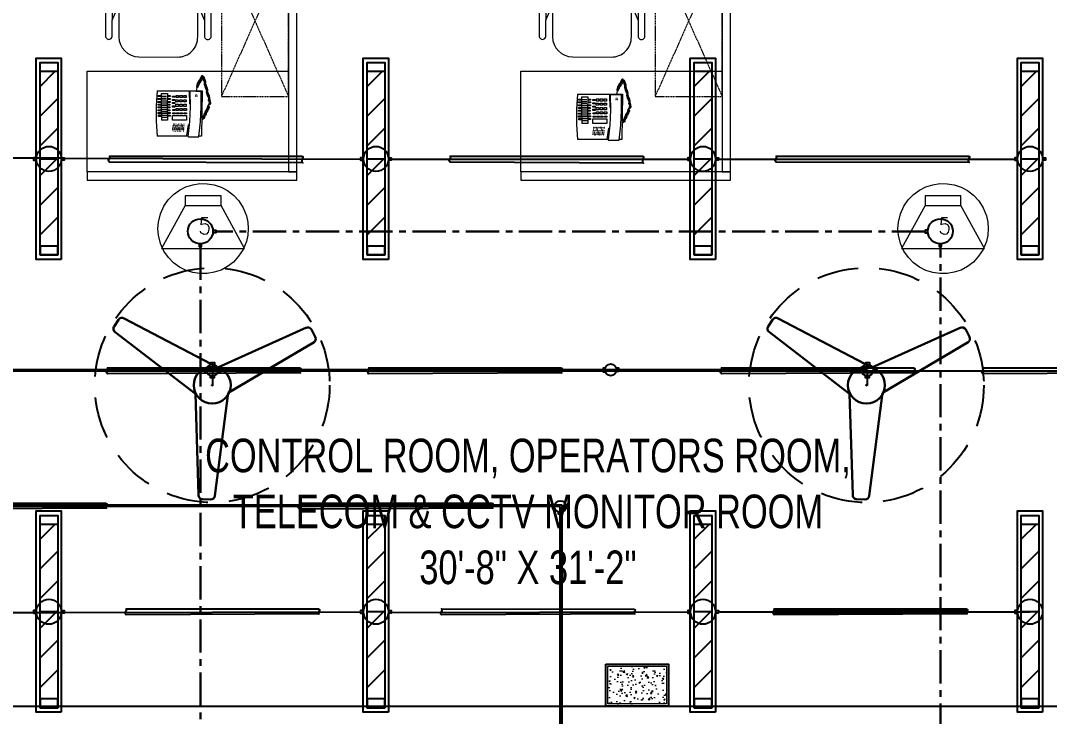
# Model space of a CAD drawing. Header units: inches. Extents: x 112 to 4169, y -2569 to 841.
# Drawn here: x 1970 to 2215.4, y 378.9 to 544.8 of the extents above; entities that cross this region are included whole.
import ezdxf

# ---------------------------------------------------------------- set-up
doc = ezdxf.new("R2010")
doc.units = ezdxf.units.IN
doc.header["$MEASUREMENT"] = 0
for name, pattern in [('Bathroom _ King & Twin$0$CENTER', [50.8, 31.75, -6.35, 6.35, -6.35]), ('DASHED', [0.75, 0.5, -0.25]), ('HIDDEN', [9.525, 6.35, -3.175])]:
    doc.linetypes.add(name, pattern=pattern)
for name, color, linetype in [('Cables', 7, 'Continuous'), ('Layer 1', 7, 'Continuous'), ('PVC Conduit and Circular Boxes', 7, 'Continuous')]:
    doc.layers.add(name, color=color, linetype=linetype)
for name, color, linetype, lineweight in [('COLUMN', 1, 'Continuous', 25), ('E-CF-Ceiling-Fan', 42, 'Continuous', 30), ('HACTH', 8, 'Continuous', 9), ('ID-FURN', 7, 'Continuous', 15), ('Plaster Line', 254, 'Continuous', 15), ('Text', 252, 'Continuous', 15)]:
    doc.layers.add(name, color=color, linetype=linetype, lineweight=lineweight)
doc.styles.add('Swiss721', font='swisscl.ttf')

# ---------------------------------------------------------------- blocks, each defined once
blk = doc.blocks.new('C10X15')
at = {"layer": 'HACTH'}
h = blk.add_hatch(dxfattribs=at)
h.set_pattern_fill('AR-CONC', color=256, scale=0.5, style=0)
h.set_pattern_definition([(50, (0, 0), (3.58630091, -0.31376067), [0.375, -4.125]), (355, (0, 0), (-0.69375667, 3.76096067), [0.3, -3.3]), (100.4514, (0.299, -0.026), (2.89254691, 3.44719771), [0.31870095, -3.50571056]), (46.1842, (0, 1), (5.33620524, -0.82759507), [0.5625, -6.1875]), (96.6356, (0.4447, 0.931), (4.67331353, 4.87058935), [0.47805144, -5.258565]), (351.1842, (0, 1), (4.67330973, 4.870593), [0.45, -4.95]), (21, (0.5, 0.75), (2.98453526, -2.01309445), [0.375, -4.125]), (326, (0.5, 0.75), (1.21657666, 3.62575023), [0.3, -3.3]), (71.4514, (0.7487, 0.5822), (4.20111314, 1.61265248), [0.31870095, -3.50571056]), (37.5, (0, 0), (0.060799277, 1.66446927), [0, -3.26, 0, -3.35, 0, -3.3125]), (7.5, (0, 0), (1.315347687, 1.97205856), [0, -1.91, 0, -3.185, 0, -1.2625]), (327.5, (-1.115, 0), (2.66911218, -0.112774359), [0, -1.25, 0, -3.9, 0, -5.175]), (317.5, (-1.615, 0), (2.915930847, 0.50052491), [0, -1.625, 0, -2.59, 0, -3.675])])
h.paths.add_polyline_path([(88231.5, -6817.5), (88231.5, -6808.5), (88217.5, -6808.5), (88217.5, -6817.5)])
at = {"layer": 'COLUMN'}
blk.add_lwpolyline([(88217, -6808), (88232, -6808), (88232, -6818), (88217, -6818)], close=True, dxfattribs=at)
at = {"layer": 'Plaster Line'}
blk.add_lwpolyline([(88217.5, -6808.5), (88231.5, -6808.5), (88231.5, -6817.5), (88217.5, -6817.5)], close=True, dxfattribs=at)
blk = doc.blocks.new('chair_12')
at = {"layer": 'ID-FURN', "color": 8}
for p, q in [((39.9, -50.7), (-40.1, -50.4)), ((39.8, -84.5), (-40.2, -84.2)), ((-235.6, -219.8), (-235.8, -272.6)), ((234.4, -221.1), (234.2, -274)), ((-275.9, -312.8), (-276, -365.7)), ((274.1, -314.4), (274, -367.2))]:
    blk.add_line(p, q, dxfattribs=at)
blk.add_lwpolyline([(-235.8, -272.6), (-236.3, -463.6, 0.411076), (-116.6, -583.9), (113.4, -584.6, 0.419442), (233.7, -464.9), (234.2, -274), (274, -367.2), (273.7, -460.5, 1.013898), (313.7, -460.6), (314.5, -185.6, 0.968623), (274.5, -185.5), (274.1, -314.4), (234.4, -221.1), (234.5, -168.9, 0.414335), (159.7, -93.7, 0.02236), (39.8, -84.5), (39.9, -50.7, -0.033856), (234.3, -69.8, 1.009644), (242.6, -20.5, 0.081725), (-242.7, -19.2, 1.009644), (-234.7, -68.5, -0.033856), (-40.1, -50.4), (-40.2, -84.2, 0.02236), (-160.2, -92.8, 0.416163), (-235.5, -167.6), (-235.6, -219.8), (-275.9, -312.8), (-275.5, -183.9, 0.92691), (-315.5, -183.8), (-316.3, -458.8, 1.016772), (-276.3, -458.9), (-276, -365.7)], format="xyb", close=True, dxfattribs=at)
blk = doc.blocks.new('ws 1200x1350')
at = {"layer": 'ID-FURN', "color": 8, "linetype": 'HIDDEN', "ltscale": 0.05}
for p, q in [((-7943.2, 23138.8), (-7543.2, 22238.8)), ((-7543.2, 23138.8), (-7943.2, 22238.8))]:
    blk.add_line(p, q, dxfattribs=at)
blk.add_lwpolyline([(-7943.2, 22238.8), (-7543.2, 22238.8), (-7543.2, 23138.8), (-7943.2, 23138.8)], close=True, dxfattribs=at)
at = {"layer": 'ID-FURN', "color": 8, "ltscale": 0.05}
for points in [[(-7543.2, 23138.8), (-7543.2, 21789.1), (-7493.2, 21789.1), (-7493.2, 23138.8)], [(-7543.2, 22389.1), (-7543.2, 21789.1), (-8743.2, 21789.1), (-8743.2, 22389.1)], [(-8743.2, 21789.1), (-8743.2, 21739.1), (-7493.2, 21739.1), (-7493.2, 21789.1)]]:
    blk.add_lwpolyline(points, close=True, dxfattribs=at)
at = {"layer": 'ID-FURN', "ltscale": 0.05}
blk.add_blockref('chair_12', (-8318.4, 23058.9), dxfattribs=at)
blk = doc.blocks.new('CF')
for p, q in [((-23.84, 14.22), (-22.76, 15.89)), ((1.35, 4.29), (-21.39, 16.19)), ((-4.07, -2.11), (-23.55, 12.84)), ((1.35, 4.29), (22.9, 13.97)), ((24.1, 13.48), (25.01, 11.71)), ((3.87, -1.9), (24.71, 10.43)), ((-4.07, -2.11), (-3.33, -26.62)), ((3.87, -1.9), (0.65, -26.82)), ((-0.39, -27.76), (-2.38, -27.66))]:
    blk.add_line(p, q)
for radius in [4.48, 0.0888]:
    blk.add_circle((0, 0), radius)
for centre, radius, start, end in [((-21.93, 15.35), 0.996, 57.1351, 147.1351), ((-23.01, 13.68), 0.996, 147.1351, 237.1351), ((23.21, 13.03), 0.996, 27.1351, 117.1351), ((24.09, 11.25), 1.03, 299.2548, 26.4357), ((-2.33, -26.67), 0.996, 177.1351, 267.1351), ((-0.34, -26.77), 0.996, 267.1351, 357.1351)]:
    blk.add_arc(centre, radius, start, end)
blk = doc.blocks.new('TELEPHONE')
at = {"layer": 'Layer 1', "lineweight": 9}
for points in [[(9.9, 12.48), (9.72, 12.48), (9.48, 12.24), (9.48, 11.88), (9.6, 11.76)], [(10.02, 12.9), (9.9, 12.9), (9.78, 12.84), (9.72, 12.78), (9.66, 12.72), (9.66, 12.66), (9.6, 12.6), (9.6, 12.36), (9.66, 12.24), (9.66, 12.18), (9.72, 12.12)], [(10.26, 13.32), (10.14, 13.32), (10.08, 13.26), (10.02, 13.26), (9.96, 13.2), (9.9, 13.14), (9.84, 13.08), (9.78, 12.96), (9.78, 12.84), (9.84, 12.72), (9.84, 12.66), (9.9, 12.6), (9.96, 12.54)], [(9.96, 12.36), (9.96, 12.48), (9.78, 12.48)], [(10.02, 12.24), (10.02, 12.3), (9.96, 12.36)], [(10.2, 12.78), (10.14, 12.84), (10.14, 12.9), (10.02, 12.9)], [(10.5, 13.62), (10.32, 13.62), (10.26, 13.56), (10.2, 13.5), (10.08, 13.38), (10.08, 13.02), (10.14, 12.9), (10.2, 12.84)], [(10.44, 13.08), (10.44, 13.14), (10.38, 13.2), (10.32, 13.26), (10.26, 13.26), (10.2, 13.32), (10.14, 13.32)], [(10.2, 12.84), (10.38, 12.84), (10.44, 12.9), (10.44, 12.96)], [(10.74, 14.04), (10.68, 14.04), (10.56, 13.98), (10.5, 13.98), (10.32, 13.8), (10.32, 13.5), (10.38, 13.38), (10.38, 13.32), (10.44, 13.26)], [(10.44, 13.26), (10.68, 13.26), (10.68, 13.38), (10.74, 13.38)], [(10.44, 12.96), (10.44, 13.08)], [(10.92, 14.4), (10.74, 14.4), (10.62, 14.34), (10.62, 14.28), (10.56, 14.22), (10.5, 14.1), (10.5, 13.86), (10.56, 13.8), (10.62, 13.74), (10.68, 13.68)], [(10.68, 13.5), (10.68, 13.56), (10.62, 13.62), (10.5, 13.62)], [(10.92, 13.92), (10.86, 13.98), (10.8, 14.04), (10.68, 14.04)], [(10.68, 13.68), (10.74, 13.68), (10.74, 13.62), (10.8, 13.62), (10.8, 13.68), (10.86, 13.68), (10.92, 13.74), (10.92, 13.8)], [(10.74, 13.38), (10.74, 13.44), (10.68, 13.5)], [(10.8, 14.1), (10.8, 14.04), (10.98, 14.04), (10.98, 14.1), (11.04, 14.1), (11.04, 14.34)], [(11.1, 13.5), (11.16, 13.5), (11.28, 13.62), (11.28, 13.68), (11.34, 13.68), (11.34, 13.98), (11.28, 13.98), (11.28, 14.04), (11.22, 14.1), (11.16, 14.1), (11.1, 14.16), (10.92, 14.16), (10.86, 14.1), (10.8, 14.1)], [(10.92, 13.8), (10.92, 13.92)], [(11.1, 13.8), (11.04, 13.8), (11.04, 13.74), (10.98, 13.68), (10.98, 13.62), (11.04, 13.56)], [(11.04, 13.56), (11.04, 13.5), (11.1, 13.5)], [(11.16, 13.2), (11.28, 13.2), (11.34, 13.26), (11.46, 13.38), (11.46, 13.56), (11.4, 13.62), (11.4, 13.68), (11.34, 13.74), (11.28, 13.74), (11.28, 13.8), (11.1, 13.8)], [(11.22, 13.5), (11.16, 13.5), (11.1, 13.44)], [(11.1, 13.44), (11.1, 13.26)], [(11.1, 13.26), (11.1, 13.2), (11.16, 13.2)], [(11.22, 12.96), (11.22, 12.9), (11.4, 12.9), (11.46, 12.96), (11.52, 13.02), (11.52, 13.08), (11.58, 13.14), (11.58, 13.32), (11.52, 13.38), (11.52, 13.44), (11.46, 13.44), (11.4, 13.5), (11.16, 13.5)], [(11.34, 13.2), (11.28, 13.2), (11.28, 13.14), (11.22, 13.14), (11.22, 12.96)], [(11.34, 12.6), (11.28, 12.54), (11.22, 12.48), (11.22, 12.3)], [(11.22, 12.3), (11.28, 12.3), (11.28, 12.24)], [(11.4, 12.84), (11.28, 12.84), (11.28, 12.78)], [(11.28, 12.24), (11.34, 12.24), (11.4, 12.3), (11.46, 12.3), (11.52, 12.36), (11.52, 12.42), (11.58, 12.48), (11.58, 12.66), (11.52, 12.72), (11.52, 12.78), (11.46, 12.84), (11.4, 12.84)], [(11.28, 12.78), (11.28, 12.66), (11.34, 12.6)], [(11.34, 12.6), (11.46, 12.6), (11.52, 12.66), (11.58, 12.72), (11.64, 12.78), (11.64, 13.02), (11.58, 13.08), (11.52, 13.14), (11.46, 13.2), (11.34, 13.2)], [(11.4, 11.94), (11.46, 11.94), (11.52, 12), (11.58, 12), (11.64, 12.06), (11.64, 12.12), (11.7, 12.18), (11.7, 12.42), (11.64, 12.42), (11.64, 12.48), (11.58, 12.54), (11.52, 12.54), (11.46, 12.6), (11.34, 12.6)], [(11.46, 11.64), (11.52, 11.64), (11.58, 11.7), (11.64, 11.7), (11.7, 11.76), (11.7, 11.82), (11.76, 11.88), (11.76, 12.06), (11.7, 12.12), (11.7, 12.18), (11.64, 12.24), (11.58, 12.24), (11.52, 12.3), (11.46, 12.3), (11.4, 12.24)], [(0, 10.8), (-0.24, 7.2), (-0.24, 3.6), (0, 0)], [(0, 10.8), (10.8, 10.8)], [(0.96, 10.14), (2.46, 10.14)], [(0.96, 10.14), (0.96, 6.96), (1.08, 3.78)], [(2.46, 10.14), (2.4, 6.96), (2.52, 3.78)], [(7.44, -0.06), (7.8, 3.48), (7.98, 7.02), (7.92, 10.62)], [(7.68, 10.5), (7.92, 10.68)], [(7.68, 10.5), (7.74, 7.8), (7.98, 7.5)], [(7.98, 10.68), (7.92, 10.68), (7.92, 10.62)], [(10.44, 10.56), (7.98, 10.68)], [(9.3, 9.9), (9.36, 9.84), (9.36, 9.9), (9.3, 9.9)], [(9.66, 12.06), (9.54, 12.06), (9.42, 11.94), (9.42, 11.7), (9.48, 11.7), (9.48, 11.64), (9.6, 11.64)], [(9.42, 10.68), (9.6, 11.64)], [(9.6, 11.76), (9.66, 11.7), (9.78, 11.7), (9.78, 11.76), (9.84, 11.76), (9.84, 11.82)], [(9.84, 12), (9.78, 12.06), (9.66, 12.06)], [(9.72, 12.12), (9.96, 12.12), (9.96, 12.18), (10.02, 12.24)], [(9.84, 11.82), (9.84, 12)], [(9.96, -0.12), (10.38, 3.42), (10.56, 6.96), (10.5, 10.5)], [(10.5, 10.5), (10.5, 10.56), (10.44, 10.56)], [(10.8, 10.8), (10.62, 0)], [(11.4, 12.24), (11.34, 12.18), (11.34, 12.06), (11.4, 12)], [(11.4, 12), (11.4, 11.94)], [(11.46, 11.94), (11.4, 11.88), (11.4, 11.7)], [(11.4, 11.7), (11.46, 11.7), (11.46, 11.64)], [(11.52, 12), (11.46, 11.94)], [(11.64, 11.28), (11.76, 11.28), (11.82, 11.34), (11.88, 11.4), (11.88, 11.46), (11.94, 11.52), (11.94, 11.7), (11.88, 11.76), (11.88, 11.82), (11.82, 11.82), (11.76, 11.88), (11.52, 11.88)], [(11.64, 11.58), (11.58, 11.52)], [(11.58, 11.52), (11.58, 11.34)], [(11.58, 11.34), (11.58, 11.28), (11.64, 11.28)], [(11.7, 11.7), (11.7, 11.64), (11.64, 11.64)], [(11.76, 10.98), (11.82, 10.98), (11.88, 11.04), (11.94, 11.04), (12, 11.1), (12, 11.16), (12.06, 11.22), (12.06, 11.4), (12, 11.46), (12, 11.52), (11.94, 11.52), (11.88, 11.58), (11.82, 11.58), (11.76, 11.64), (11.7, 11.64), (11.64, 11.58), (11.7, 11.58)], [(11.76, 11.28), (11.7, 11.22), (11.7, 11.04)], [(11.7, 11.04), (11.76, 10.98)], [(11.76, 10.62), (11.7, 10.56), (11.7, 10.38)], [(11.7, 10.38), (11.76, 10.38), (11.76, 10.32)], [(11.82, 11.34), (11.82, 11.28), (11.76, 11.28)], [(11.88, 10.92), (11.76, 10.92), (11.76, 10.86)], [(11.76, 10.32), (11.82, 10.32), (11.88, 10.38), (11.94, 10.38), (12, 10.44), (12, 10.5), (12.06, 10.56), (12.06, 10.74), (12, 10.8), (12, 10.86), (11.94, 10.92), (11.88, 10.92)], [(11.76, 10.86), (11.76, 10.74)], [(11.76, 10.74), (11.82, 10.68)], [(11.82, 10.68), (11.76, 10.62)], [(11.82, 10.68), (11.94, 10.68), (12.06, 10.8), (12.12, 10.86), (12.12, 11.1), (12.06, 11.16), (12, 11.22), (12, 11.28), (11.88, 11.28), (11.82, 11.34)], [(11.88, 10.08), (11.88, 10.02), (11.94, 10.02), (12, 10.08), (12.06, 10.08), (12.12, 10.14), (12.12, 10.2), (12.18, 10.26), (12.18, 10.5), (12.12, 10.5), (12.12, 10.56), (12.06, 10.62), (12, 10.62), (11.94, 10.68), (11.82, 10.68)], [(11.94, 10.38), (11.88, 10.38), (11.88, 10.32), (11.82, 10.26), (11.82, 10.14), (11.88, 10.08)], [(11.94, 10.02), (11.88, 9.96), (11.88, 9.84), (11.94, 9.78), (11.94, 9.72)], [(11.94, 9.72), (12, 9.72), (12.06, 9.78), (12.12, 9.78), (12.18, 9.84), (12.18, 9.9), (12.24, 9.96), (12.24, 10.2), (12.18, 10.2), (12.18, 10.26), (12.12, 10.32), (12.06, 10.32), (12, 10.38), (11.94, 10.38)], [(12, 10.08), (11.94, 10.02)], [(12.12, 9.42), (12.18, 9.42), (12.24, 9.48), (12.3, 9.48), (12.36, 9.54), (12.42, 9.6), (12.42, 9.84), (12.36, 9.9), (12.36, 9.96), (12.3, 9.96), (12.24, 10.02), (12.18, 10.02), (12.12, 10.08), (12.06, 10.08), (12, 10.02)], [(0.84, 9.42), (0.3, 9.42), (0.3, 9.66), (0.84, 9.66)], [(0.84, 8.76), (0.3, 8.76), (0.3, 9), (0.84, 9)], [(0.84, 8.04), (0.3, 8.04), (0.3, 8.28), (0.84, 8.28)], [(0.84, 7.38), (0.3, 7.38), (0.3, 7.62), (0.84, 7.62)], [(0.84, 9.66), (0.84, 9.42)], [(0.84, 9), (0.84, 8.76)], [(0.84, 8.28), (0.84, 8.04)], [(0.84, 7.62), (0.84, 7.38)], [(2.28, 9.48), (1.08, 9.48)], [(2.28, 9), (1.08, 9)], [(2.28, 8.58), (1.08, 8.58)], [(2.28, 8.1), (1.08, 8.1)], [(2.28, 7.62), (1.08, 7.62)], [(3.06, 7.38), (2.52, 7.38), (2.52, 7.62), (3.06, 7.62)], [(3.12, 9.42), (2.58, 9.42), (2.58, 9.66), (3.12, 9.66)], [(3.12, 8.76), (2.58, 8.76), (2.58, 9), (3.12, 9)], [(3.12, 8.04), (2.58, 8.04), (2.58, 8.28), (3.12, 8.28)], [(3.06, 7.62), (3.06, 7.38)], [(3.12, 9.66), (3.12, 9.42)], [(3.12, 9), (3.12, 8.76)], [(3.12, 8.28), (3.12, 8.04)], [(4.26, 9.3), (3.72, 9.3), (3.72, 9.54), (4.26, 9.54)], [(4.26, 8.52), (3.72, 8.52), (3.72, 8.76), (4.26, 8.76)], [(4.26, 7.74), (3.72, 7.74), (3.72, 7.98), (4.26, 7.98)], [(4.26, 9.54), (4.26, 9.3)], [(4.26, 8.76), (4.26, 8.52)], [(4.26, 7.98), (4.26, 7.74)], [(4.5, 8.64), (5.04, 8.64)], [(4.5, 8.16), (4.5, 8.64)], [(5.04, 8.16), (4.5, 8.16)], [(4.5, 7.62), (5.1, 7.62)], [(4.5, 7.08), (4.5, 7.62)], [(4.56, 9.72), (5.1, 9.72)], [(4.56, 9.18), (4.56, 9.72)], [(5.1, 9.18), (4.56, 9.18)], [(5.04, 8.64), (5.04, 8.16)], [(5.1, 9.72), (5.1, 9.18)], [(5.1, 7.62), (5.1, 7.08)], [(6.06, 9.18), (5.46, 9.18), (5.46, 9.72), (6.06, 9.72)], [(6, 8.16), (5.46, 8.16), (5.46, 8.64), (6, 8.64)], [(6, 7.08), (5.46, 7.08), (5.46, 7.62), (6, 7.62)], [(6, 8.64), (6, 8.16)], [(6, 7.62), (6, 7.08)], [(6.06, 9.72), (6.06, 9.18)], [(6.96, 9.18), (6.42, 9.18), (6.42, 9.72), (6.96, 9.72)], [(6.96, 8.16), (6.42, 8.16), (6.42, 8.64), (6.96, 8.64)], [(6.96, 7.08), (6.42, 7.08), (6.42, 7.62), (6.96, 7.62)], [(6.96, 9.72), (6.96, 9.18)], [(6.96, 8.64), (6.96, 8.16)], [(6.96, 7.62), (6.96, 7.08)], [(9.24, 9.6), (9.18, 9.6), (9.18, 9.54), (9.24, 9.54), (9.24, 9.6)], [(9.18, 9.6), (9.18, 9.6)], [(9.54, 9.6), (9.48, 9.6), (9.48, 9.54), (9.54, 9.54), (9.54, 9.6)], [(9.48, 9.6), (9.48, 9.6)], [(12.12, 9.72), (12.06, 9.66), (12.06, 9.48)], [(12.06, 9.48), (12.12, 9.48), (12.12, 9.42)], [(12.36, 7.44), (12.3, 7.44), (12.12, 7.26), (12.12, 7.2), (12.06, 7.14), (12.06, 6.9), (12.12, 6.84), (12.18, 6.78), (12.24, 6.72)], [(12.18, 9.78), (12.12, 9.72)], [(12.3, 9.48), (12.3, 9.42), (12.24, 9.42), (12.24, 9.36), (12.18, 9.3), (12.18, 9.24), (12.24, 9.18)], [(12.3, 8.82), (12.24, 8.76), (12.24, 8.7), (12.18, 8.64), (12.18, 8.58), (12.24, 8.52)], [(12.36, 9.06), (12.3, 9.06), (12.24, 9)], [(12.24, 9), (12.24, 8.94), (12.3, 8.88), (12.3, 8.82), (12.36, 8.82)], [(12.24, 8.52), (12.24, 8.46), (12.3, 8.46)], [(12.36, 8.82), (12.42, 8.82), (12.42, 8.88), (12.48, 8.88), (12.6, 9), (12.6, 9.24), (12.54, 9.3), (12.54, 9.36), (12.48, 9.42), (12.42, 9.42), (12.36, 9.48), (12.3, 9.48)], [(12.3, 8.46), (12.36, 8.46), (12.42, 8.52), (12.48, 8.58), (12.54, 8.64), (12.54, 8.94), (12.42, 9.06), (12.36, 9.06)], [(12.42, 8.52), (12.36, 8.46)], [(12.36, 8.46), (12.36, 8.22)], [(12.36, 8.22), (12.36, 8.16), (12.42, 8.16)], [(12.48, 7.86), (12.42, 7.86), (12.36, 7.8)], [(12.36, 7.8), (12.36, 7.5), (12.42, 7.5)], [(12.42, 7.5), (12.6, 7.5), (12.72, 7.62), (12.78, 7.62), (12.78, 7.68), (12.84, 7.74), (12.84, 7.92), (12.78, 7.98), (12.78, 8.04), (12.72, 8.1), (12.66, 8.16), (12.6, 8.16), (12.48, 8.22)], [(12.48, 8.22), (12.42, 8.22), (12.42, 8.16)], [(12.42, 8.16), (12.42, 7.92)], [(12.42, 7.92), (12.42, 7.86), (12.48, 7.86)], [(0.84, 6.72), (0.3, 6.72), (0.3, 6.96), (0.84, 6.96)], [(0.84, 6.06), (0.3, 6.06), (0.3, 6.3), (0.84, 6.3)], [(0.84, 5.34), (0.3, 5.34), (0.3, 5.64), (0.84, 5.64)], [(0.9, 4.68), (0.36, 4.68), (0.36, 4.98), (0.9, 4.98)], [(0.84, 6.96), (0.84, 6.72)], [(0.84, 6.3), (0.84, 6.06)], [(0.84, 5.64), (0.84, 5.34)], [(0.9, 4.98), (0.9, 4.68)], [(2.28, 7.2), (1.08, 7.2)], [(2.28, 6.72), (1.08, 6.72)], [(2.28, 6.3), (1.08, 6.3)], [(2.28, 5.82), (1.08, 5.82)], [(2.34, 5.4), (1.08, 5.4)], [(2.34, 4.92), (1.14, 4.92)], [(3.06, 6.72), (2.52, 6.72), (2.52, 6.96), (3.06, 6.96)], [(3.06, 6.06), (2.52, 6.06), (2.52, 6.3), (3.06, 6.3)], [(3.12, 5.4), (2.58, 5.4), (2.58, 5.64), (3.12, 5.64)], [(3.12, 4.74), (2.58, 4.74), (2.58, 4.98), (3.12, 4.98)], [(3.06, 6.96), (3.06, 6.72)], [(3.06, 6.3), (3.06, 6.06)], [(3.12, 5.64), (3.12, 5.4)], [(3.12, 4.98), (3.12, 4.74)], [(4.26, 6.9), (3.72, 6.9), (3.72, 7.2), (4.26, 7.2)], [(3.72, 4.92), (7.02, 4.92)], [(3.72, 3.84), (3.72, 4.92)], [(4.32, 6.12), (3.78, 6.12), (3.78, 6.36), (4.32, 6.36)], [(4.32, 5.34), (3.78, 5.34), (3.78, 5.58), (4.32, 5.58)], [(4.26, 7.2), (4.26, 6.9)], [(4.32, 6.36), (4.32, 6.12)], [(4.32, 5.58), (4.32, 5.34)], [(5.1, 7.08), (4.5, 7.08)], [(4.56, 6.6), (5.1, 6.6)], [(4.56, 6.12), (4.56, 6.6)], [(5.1, 6.12), (4.56, 6.12)], [(4.68, 5.58), (5.28, 5.58)], [(4.68, 5.34), (4.68, 5.58)], [(5.28, 5.34), (4.68, 5.34)], [(5.1, 6.6), (5.1, 6.12)], [(5.28, 5.58), (5.28, 5.34)], [(6.06, 6.12), (5.46, 6.12), (5.46, 6.6), (6.06, 6.6)], [(6.06, 5.34), (5.52, 5.34), (5.52, 5.58), (6.06, 5.58)], [(6.06, 6.6), (6.06, 6.12)], [(6.06, 5.58), (6.06, 5.34)], [(7.02, 6.12), (6.42, 6.12), (6.42, 6.6), (7.02, 6.6)], [(7.02, 5.34), (6.48, 5.34), (6.48, 5.58), (7.02, 5.58)], [(7.02, 6.6), (7.02, 6.12)], [(7.02, 5.58), (7.02, 5.34)], [(7.02, 4.92), (7.02, 3.84)], [(11.46, 5.04), (11.34, 5.04), (11.28, 4.98), (11.22, 4.98), (10.98, 4.74), (10.98, 4.56), (11.04, 4.5), (11.04, 4.38), (11.16, 4.26)], [(11.58, 5.46), (11.52, 5.46), (11.4, 5.4), (11.34, 5.4), (11.28, 5.34), (11.22, 5.28), (11.16, 5.22), (11.16, 4.8), (11.28, 4.68)], [(11.76, 5.82), (11.64, 5.82), (11.52, 5.76), (11.46, 5.76), (11.4, 5.7), (11.4, 5.58), (11.34, 5.52), (11.34, 5.28), (11.4, 5.22), (11.46, 5.16), (11.46, 5.1)], [(11.52, 4.92), (11.52, 4.98), (11.46, 4.98), (11.46, 5.04), (11.34, 5.04)], [(11.94, 6.24), (11.76, 6.24), (11.7, 6.18), (11.46, 5.94), (11.46, 5.76), (11.52, 5.7), (11.52, 5.64), (11.58, 5.52), (11.64, 5.52)], [(11.46, 5.1), (11.52, 5.1), (11.52, 5.04), (11.64, 5.04), (11.64, 5.1), (11.7, 5.1), (11.7, 5.16), (11.76, 5.16), (11.76, 5.22)], [(11.76, 5.34), (11.7, 5.34), (11.7, 5.4), (11.64, 5.4), (11.64, 5.46), (11.52, 5.46)], [(11.52, 4.8), (11.52, 4.92)], [(11.64, 5.52), (11.64, 5.46), (11.82, 5.46), (11.82, 5.52), (11.88, 5.52), (11.88, 5.7)], [(12.18, 6.66), (12.06, 6.66), (12, 6.6), (11.94, 6.6), (11.88, 6.54), (11.82, 6.48), (11.76, 6.42), (11.76, 6.36), (11.7, 6.24), (11.7, 6.18), (11.76, 6.12), (11.76, 6), (11.88, 5.88)], [(11.88, 5.7), (11.88, 5.76), (11.82, 5.76), (11.82, 5.82), (11.7, 5.82)], [(11.76, 5.22), (11.76, 5.34)], [(12.36, 7.08), (12.3, 7.02), (12.12, 7.02), (12.06, 6.96), (12, 6.9), (11.94, 6.84), (11.94, 6.48), (12, 6.42), (12, 6.36), (12.06, 6.3)], [(12.12, 6.12), (12.12, 6.18), (12.06, 6.18), (12.06, 6.24), (11.94, 6.24)], [(12.06, 6.3), (12.12, 6.3), (12.18, 6.24), (12.24, 6.3), (12.3, 6.3), (12.3, 6.36), (12.36, 6.42), (12.36, 6.48), (12.3, 6.54)], [(12.3, 6.54), (12.3, 6.6), (12.24, 6.6), (12.24, 6.66), (12.12, 6.66)], [(12.48, 6.96), (12.42, 6.96), (12.42, 7.02), (12.36, 7.02), (12.36, 7.08), (12.3, 7.08), (12.24, 7.02)], [(12.24, 6.72), (12.24, 6.66), (12.36, 6.66), (12.36, 6.72), (12.42, 6.72), (12.48, 6.78), (12.48, 6.84)], [(12.48, 6.84), (12.48, 6.96)], [(2.52, 3.78), (1.08, 3.78)], [(2.34, 4.44), (1.14, 4.44)], [(7.02, 3.84), (3.72, 3.84)], [(3.84, 2.82), (3.9, 2.82), (3.9, 2.88), (3.84, 2.88), (3.84, 2.82)], [(4.2, 2.82), (4.26, 2.82), (4.26, 2.88), (4.2, 2.88), (4.2, 2.82)], [(4.5, 2.82), (4.56, 2.82), (4.56, 2.88), (4.5, 2.88), (4.5, 2.82)], [(4.8, 2.52), (4.86, 2.52), (4.86, 2.58), (4.8, 2.58), (4.8, 2.52)], [(4.86, 2.82), (4.92, 2.82), (4.92, 2.88), (4.86, 2.88), (4.86, 2.82)], [(5.1, 2.52), (5.16, 2.52), (5.16, 2.58), (5.1, 2.52)], [(5.16, 2.82), (5.22, 2.82), (5.22, 2.88), (5.16, 2.88), (5.16, 2.82)], [(5.46, 2.82), (5.52, 2.82), (5.52, 2.88), (5.46, 2.88), (5.46, 2.82)], [(5.76, 2.82), (5.82, 2.82), (5.82, 2.88), (5.76, 2.88), (5.76, 2.82)], [(5.76, 2.52), (5.82, 2.52), (5.76, 2.58), (5.76, 2.52)], [(6.06, 2.52), (6.12, 2.52), (6.12, 2.58), (6.06, 2.58), (6.06, 2.52)], [(6.12, 2.82), (6.18, 2.82), (6.18, 2.88), (6.12, 2.88), (6.12, 2.82)], [(6.42, 2.82), (6.48, 2.82), (6.48, 2.88), (6.42, 2.88), (6.42, 2.82)], [(7.14, 0.12), (7.5, 2.7)], [(7.5, 2.7), (7.74, 2.88)], [(11.1, 4.14), (10.68, 3.84)], [(11.22, 4.62), (11.1, 4.62), (10.98, 4.5), (10.98, 4.26), (11.04, 4.2), (11.1, 4.2), (11.1, 4.14)], [(11.16, 4.26), (11.34, 4.26), (11.34, 4.32), (11.4, 4.32), (11.4, 4.5)], [(11.4, 4.5), (11.4, 4.56), (11.34, 4.56), (11.34, 4.62), (11.22, 4.62)], [(11.28, 4.68), (11.52, 4.68), (11.52, 4.8)], [(7.32, 0), (0, 0)], [(3.72, 1.2), (3.66, 1.2), (3.66, 1.14), (3.72, 1.14), (3.72, 1.2)], [(3.66, 1.2), (3.66, 1.2)], [(3.72, 1.8), (3.78, 1.8), (3.78, 1.86), (3.72, 1.86), (3.72, 1.8)], [(3.72, 1.5), (3.78, 1.5), (3.72, 1.56), (3.72, 1.5)], [(3.78, 2.16), (3.84, 2.16), (3.84, 2.22), (3.78, 2.22), (3.78, 2.16)], [(4.08, 1.2), (4.02, 1.2), (4.02, 1.14), (4.08, 1.14), (4.08, 1.2)], [(4.02, 1.2), (4.02, 1.2)], [(4.08, 1.8), (4.14, 1.8), (4.14, 1.86), (4.08, 1.86), (4.08, 1.8)], [(4.14, 2.16), (4.2, 2.16), (4.2, 2.22), (4.14, 2.22), (4.14, 2.16)], [(4.38, 1.2), (4.32, 1.2), (4.32, 1.14), (4.38, 1.14), (4.38, 1.2)], [(4.32, 1.2), (4.32, 1.2)], [(4.38, 1.8), (4.44, 1.8), (4.44, 1.86), (4.38, 1.86), (4.38, 1.8)], [(4.38, 1.5), (4.44, 1.5), (4.38, 1.56), (4.38, 1.5)], [(4.44, 2.16), (4.5, 2.16), (4.5, 2.22), (4.44, 2.22), (4.44, 2.16)], [(4.68, 1.2), (4.62, 1.2), (4.62, 1.14), (4.68, 1.14), (4.68, 1.2)], [(4.62, 1.2), (4.62, 1.2)], [(4.68, 1.5), (4.74, 1.5), (4.74, 1.56), (4.68, 1.56), (4.68, 1.5)], [(4.74, 2.16), (4.8, 2.16), (4.8, 2.22), (4.74, 2.22), (4.74, 2.16)], [(4.74, 1.8), (4.8, 1.8), (4.8, 1.86), (4.74, 1.86), (4.74, 1.8)], [(4.92, 1.2), (4.98, 1.2), (4.98, 1.14), (5.04, 1.2), (4.92, 1.2)], [(5.04, 1.8), (5.1, 1.8), (5.1, 1.86), (5.04, 1.86), (5.04, 1.8)], [(5.1, 2.16), (5.16, 2.16), (5.16, 2.22), (5.1, 2.22), (5.1, 2.16)], [(5.34, 1.2), (5.28, 1.2), (5.28, 1.14), (5.34, 1.14), (5.34, 1.2)], [(5.28, 1.2), (5.28, 1.2)], [(5.34, 1.8), (5.4, 1.8), (5.4, 1.86), (5.34, 1.86), (5.34, 1.8)], [(5.4, 2.16), (5.46, 2.16), (5.46, 2.22), (5.4, 2.22), (5.4, 2.16)], [(5.64, 1.2), (5.58, 1.2), (5.58, 1.14), (5.64, 1.14), (5.64, 1.2)], [(5.58, 1.2), (5.58, 1.2)], [(5.64, 1.8), (5.7, 1.8), (5.7, 1.86), (5.64, 1.86), (5.64, 1.8)], [(5.64, 1.5), (5.7, 1.5), (5.64, 1.56), (5.64, 1.5)], [(5.7, 2.16), (5.76, 2.16), (5.76, 2.22), (5.7, 2.22), (5.7, 2.16)], [(5.94, 1.2), (5.88, 1.2), (5.88, 1.14), (5.94, 1.14), (5.94, 1.2)], [(5.88, 1.2), (5.88, 1.2)], [(5.94, 1.5), (6, 1.5), (6, 1.56), (5.94, 1.56), (5.94, 1.5)], [(6, 2.16), (6.06, 2.16), (6.06, 2.22), (6, 2.22), (6, 2.16)], [(6, 1.8), (6.06, 1.8), (6.06, 1.86), (6, 1.86), (6, 1.8)], [(6.3, 1.2), (6.24, 1.2), (6.24, 1.14), (6.3, 1.14), (6.3, 1.2)], [(6.24, 1.2), (6.24, 1.2)], [(6.3, 1.8), (6.36, 1.8), (6.36, 1.86), (6.3, 1.86), (6.3, 1.8)], [(6.36, 2.16), (6.42, 2.16), (6.42, 2.22), (6.36, 2.22), (6.36, 2.16)], [(7.44, -0.12), (7.14, 0.12)], [(10.62, 0), (10.02, 0)], [(7.44, -0.06), (7.44, -0.12), (7.5, -0.18)], [(7.5, -0.18), (9.96, -0.18), (9.96, -0.12)]]:
    blk.add_lwpolyline(points, dxfattribs=at)
for points, knots in [([(9.96, 12.54), (9.96, 12.54), (10.02, 12.54), (10.02, 12.54), (10.18, 12.52), (10.22, 12.56), (10.2, 12.72), (10.2, 12.72), (10.2, 12.78), (10.2, 12.78)], [0, 0, 0, 0, 1, 1, 1, 2, 2, 2, 3, 3, 3, 3]), ([(12.24, 9.18), (12.24, 9.18), (12.24, 9.12), (12.24, 9.12), (12.24, 9.12), (12.36, 9.12), (12.36, 9.12), (12.5, 9.29), (12.56, 9.22), (12.54, 9.42), (12.54, 9.42), (12.54, 9.6), (12.54, 9.6), (12.54, 9.6), (12.48, 9.66), (12.48, 9.66), (12.48, 9.66), (12.42, 9.72), (12.42, 9.72), (12.42, 9.72), (12.3, 9.72), (12.3, 9.72), (12.3, 9.72), (12.24, 9.78), (12.24, 9.78), (12.24, 9.78), (12.18, 9.78), (12.18, 9.78), (12.18, 9.78), (12.12, 9.72), (12.12, 9.72)], [0, 0, 0, 0, 1, 1, 1, 2, 2, 2, 3, 3, 3, 4, 4, 4, 5, 5, 5, 6, 6, 6, 7, 7, 7, 8, 8, 8, 9, 9, 9, 10, 10, 10, 10]), ([(12.42, 8.16), (12.42, 8.16), (12.48, 8.16), (12.48, 8.16), (12.75, 8.43), (12.64, 8.25), (12.66, 8.64), (12.66, 8.64), (12.66, 8.7), (12.66, 8.7), (12.66, 8.7), (12.6, 8.7), (12.6, 8.7), (12.6, 8.7), (12.54, 8.76), (12.54, 8.76), (12.54, 8.76), (12.48, 8.82), (12.48, 8.82), (12.48, 8.82), (12.3, 8.82), (12.3, 8.82)], [0, 0, 0, 0, 1, 1, 1, 2, 2, 2, 3, 3, 3, 4, 4, 4, 5, 5, 5, 6, 6, 6, 7, 7, 7, 7]), ([(12.36, 7.44), (12.36, 7.44), (12.42, 7.44), (12.42, 7.44), (12.6, 7.63), (12.52, 7.49), (12.54, 7.8), (12.54, 7.8), (12.48, 7.86), (12.48, 7.86)], [0, 0, 0, 0, 1, 1, 1, 2, 2, 2, 3, 3, 3, 3]), ([(12.48, 7.86), (12.48, 7.86), (12.54, 7.86), (12.54, 7.86), (12.81, 8.13), (12.7, 7.96), (12.72, 8.34), (12.72, 8.34), (12.72, 8.4), (12.72, 8.4), (12.72, 8.4), (12.66, 8.4), (12.66, 8.4), (12.66, 8.4), (12.6, 8.46), (12.6, 8.46), (12.6, 8.46), (12.54, 8.46), (12.54, 8.46), (12.54, 8.46), (12.48, 8.52), (12.48, 8.52), (12.48, 8.52), (12.42, 8.52), (12.42, 8.52)], [0, 0, 0, 0, 1, 1, 1, 2, 2, 2, 3, 3, 3, 4, 4, 4, 5, 5, 5, 6, 6, 6, 7, 7, 7, 8, 8, 8, 8]), ([(11.88, 5.88), (11.88, 5.88), (11.94, 5.88), (11.94, 5.88), (12.1, 5.86), (12.14, 5.9), (12.12, 6.06), (12.12, 6.06), (12.12, 6.12), (12.12, 6.12)], [0, 0, 0, 0, 1, 1, 1, 2, 2, 2, 3, 3, 3, 3]), ([(3.84, 2.52), (3.84, 2.52), (3.9, 2.52), (3.9, 2.52), (3.9, 2.52), (3.84, 2.52), (3.84, 2.52), (3.84, 2.52), (3.84, 2.58), (3.84, 2.58), (3.84, 2.58), (3.84, 2.52), (3.84, 2.52)], [0, 0, 0, 0, 1, 1, 1, 2, 2, 2, 3, 3, 3, 4, 4, 4, 4]), ([(4.14, 2.52), (4.14, 2.52), (4.2, 2.52), (4.2, 2.52), (4.2, 2.52), (4.2, 2.58), (4.2, 2.58), (4.2, 2.58), (4.2, 2.52), (4.2, 2.52), (4.2, 2.52), (4.14, 2.52), (4.14, 2.52)], [0, 0, 0, 0, 1, 1, 1, 2, 2, 2, 3, 3, 3, 4, 4, 4, 4]), ([(4.5, 2.52), (4.5, 2.52), (4.56, 2.52), (4.56, 2.52), (4.56, 2.52), (4.5, 2.52), (4.5, 2.52), (4.5, 2.52), (4.5, 2.58), (4.5, 2.58), (4.5, 2.58), (4.5, 2.52), (4.5, 2.52)], [0, 0, 0, 0, 1, 1, 1, 2, 2, 2, 3, 3, 3, 4, 4, 4, 4]), ([(5.4, 2.52), (5.4, 2.52), (5.46, 2.52), (5.46, 2.52), (5.46, 2.52), (5.46, 2.58), (5.46, 2.58), (5.46, 2.58), (5.46, 2.52), (5.46, 2.52), (5.46, 2.52), (5.4, 2.52), (5.4, 2.52)], [0, 0, 0, 0, 1, 1, 1, 2, 2, 2, 3, 3, 3, 4, 4, 4, 4]), ([(6.36, 2.52), (6.36, 2.52), (6.42, 2.52), (6.42, 2.52), (6.42, 2.52), (6.42, 2.58), (6.42, 2.58), (6.42, 2.58), (6.42, 2.52), (6.42, 2.52), (6.42, 2.52), (6.36, 2.52), (6.36, 2.52)], [0, 0, 0, 0, 1, 1, 1, 2, 2, 2, 3, 3, 3, 4, 4, 4, 4]), ([(4.02, 1.5), (4.02, 1.5), (4.08, 1.5), (4.08, 1.5), (4.08, 1.5), (4.08, 1.56), (4.08, 1.56), (4.08, 1.56), (4.08, 1.5), (4.08, 1.5), (4.08, 1.5), (4.02, 1.5), (4.02, 1.5)], [0, 0, 0, 0, 1, 1, 1, 2, 2, 2, 3, 3, 3, 4, 4, 4, 4]), ([(4.98, 1.5), (4.98, 1.5), (5.04, 1.5), (5.04, 1.5), (5.04, 1.5), (5.04, 1.56), (5.04, 1.56), (5.04, 1.56), (5.04, 1.5), (5.04, 1.5), (5.04, 1.5), (4.98, 1.5), (4.98, 1.5)], [0, 0, 0, 0, 1, 1, 1, 2, 2, 2, 3, 3, 3, 4, 4, 4, 4]), ([(5.28, 1.5), (5.28, 1.5), (5.34, 1.5), (5.34, 1.5), (5.34, 1.5), (5.34, 1.56), (5.34, 1.56), (5.34, 1.56), (5.34, 1.5), (5.34, 1.5), (5.34, 1.5), (5.28, 1.5), (5.28, 1.5)], [0, 0, 0, 0, 1, 1, 1, 2, 2, 2, 3, 3, 3, 4, 4, 4, 4]), ([(6.24, 1.5), (6.24, 1.5), (6.3, 1.5), (6.3, 1.5), (6.3, 1.5), (6.3, 1.56), (6.3, 1.56), (6.3, 1.56), (6.3, 1.5), (6.3, 1.5), (6.3, 1.5), (6.24, 1.5), (6.24, 1.5)], [0, 0, 0, 0, 1, 1, 1, 2, 2, 2, 3, 3, 3, 4, 4, 4, 4])]:
    blk.add_open_spline(points, degree=3, knots=knots, dxfattribs=at)

msp = doc.modelspace()

# ---------------------------------------------------------------- hatches: boundary and pattern name
h = msp.add_hatch()
h.set_pattern_fill('ANSI31', color=256, scale=40)
h.set_pattern_definition([(45, (1748.826, 409.3384), (-3.53553, 3.53553), [])])
h.paths.add_polyline_path([(1978.88, 532.68), (1974.68, 532.68), (1974.68, 491.07), (1978.88, 491.07)])
h = msp.add_hatch()
h.set_pattern_fill('ANSI31', color=256, scale=40)
h.set_pattern_definition([(45, (1826.826, 409.3384), (-3.53553, 3.53553), [])])
h.paths.add_polyline_path([(2056.88, 532.68), (2052.68, 532.68), (2052.68, 491.07), (2056.88, 491.07)])
h = msp.add_hatch()
h.set_pattern_fill('ANSI31', color=256, scale=40)
h.set_pattern_definition([(45, (1904.826, 409.3384), (-3.53553, 3.53553), [])])
h.paths.add_polyline_path([(2134.88, 532.68), (2130.68, 532.68), (2130.68, 491.07), (2134.88, 491.07)])
h = msp.add_hatch()
h.set_pattern_fill('ANSI31', color=256, scale=40)
h.set_pattern_definition([(45, (1982.826, 409.3384), (-3.53553, 3.53553), [])])
h.paths.add_polyline_path([(2212.88, 532.68), (2208.68, 532.68), (2208.68, 491.07), (2212.88, 491.07)])
h = msp.add_hatch()
h.set_pattern_fill('ANSI31', color=256, scale=40)
h.set_pattern_definition([(45, (1748.826, 301.3384), (-3.53553, 3.53553), [])])
h.paths.add_polyline_path([(1978.88, 424.68), (1974.68, 424.68), (1974.68, 383.07), (1978.88, 383.07)])
h = msp.add_hatch()
h.set_pattern_fill('ANSI31', color=256, scale=40)
h.set_pattern_definition([(45, (1826.826, 301.3384), (-3.53553, 3.53553), [])])
h.paths.add_polyline_path([(2056.88, 424.68), (2052.68, 424.68), (2052.68, 383.07), (2056.88, 383.07)])
h = msp.add_hatch()
h.set_pattern_fill('ANSI31', color=256, scale=40)
h.set_pattern_definition([(45, (1904.826, 301.3384), (-3.53553, 3.53553), [])])
h.paths.add_polyline_path([(2134.88, 424.68), (2130.68, 424.68), (2130.68, 383.07), (2134.88, 383.07)])
h = msp.add_hatch()
h.set_pattern_fill('ANSI31', color=256, scale=40)
h.set_pattern_definition([(45, (1982.826, 301.3384), (-3.53553, 3.53553), [])])
h.paths.add_polyline_path([(2212.88, 424.68), (2208.68, 424.68), (2208.68, 383.07), (2212.88, 383.07)])

# ---------------------------------------------------------------- linework, layer by layer
for p, q in [((1974.68, 511.88), (1978.88, 511.88)), ((2052.68, 511.88), (2056.88, 511.88)), ((2130.68, 511.88), (2134.88, 511.88)), ((2208.68, 511.88), (2212.88, 511.88)), ((1974.68, 403.88), (1978.88, 403.88)), ((2052.68, 403.88), (2056.88, 403.88)), ((2130.68, 403.88), (2134.88, 403.88)), ((2208.68, 403.88), (2212.88, 403.88)), ((1920.58, 381.36), (2278.58, 381.36))]:
    msp.add_line(p, q)
for points in [[(1979.74, 487.88), (1973.74, 487.88), (1973.74, 535.88), (1979.74, 535.88)], [(2057.74, 487.88), (2051.74, 487.88), (2051.74, 535.88), (2057.74, 535.88)], [(2135.74, 487.88), (2129.74, 487.88), (2129.74, 535.88), (2135.74, 535.88)], [(2213.74, 487.88), (2207.74, 487.88), (2207.74, 535.88), (2213.74, 535.88)], [(1978.88, 488.93), (1974.68, 488.93), (1974.68, 534.82), (1978.88, 534.82)], [(1974.68, 534.82), (1978.88, 534.82), (1978.88, 532.68), (1974.68, 532.68)], [(2056.88, 488.93), (2052.68, 488.93), (2052.68, 534.82), (2056.88, 534.82)], [(2052.68, 534.82), (2056.88, 534.82), (2056.88, 532.68), (2052.68, 532.68)], [(2134.88, 488.93), (2130.68, 488.93), (2130.68, 534.82), (2134.88, 534.82)], [(2130.68, 534.82), (2134.88, 534.82), (2134.88, 532.68), (2130.68, 532.68)], [(2212.88, 488.93), (2208.68, 488.93), (2208.68, 534.82), (2212.88, 534.82)], [(2208.68, 534.82), (2212.88, 534.82), (2212.88, 532.68), (2208.68, 532.68)], [(1974.68, 488.93), (1978.88, 488.93), (1978.88, 491.07), (1974.68, 491.07)], [(2052.68, 488.93), (2056.88, 488.93), (2056.88, 491.07), (2052.68, 491.07)], [(2130.68, 488.93), (2134.88, 488.93), (2134.88, 491.07), (2130.68, 491.07)], [(2208.68, 488.93), (2212.88, 488.93), (2212.88, 491.07), (2208.68, 491.07)], [(1979.74, 379.88), (1973.74, 379.88), (1973.74, 427.88), (1979.74, 427.88)], [(2057.74, 379.88), (2051.74, 379.88), (2051.74, 427.88), (2057.74, 427.88)], [(2135.74, 379.88), (2129.74, 379.88), (2129.74, 427.88), (2135.74, 427.88)], [(2213.74, 379.88), (2207.74, 379.88), (2207.74, 427.88), (2213.74, 427.88)], [(1978.88, 380.93), (1974.68, 380.93), (1974.68, 426.82), (1978.88, 426.82)], [(1974.68, 426.82), (1978.88, 426.82), (1978.88, 424.68), (1974.68, 424.68)], [(2056.88, 380.93), (2052.68, 380.93), (2052.68, 426.82), (2056.88, 426.82)], [(2052.68, 426.82), (2056.88, 426.82), (2056.88, 424.68), (2052.68, 424.68)], [(2134.88, 380.93), (2130.68, 380.93), (2130.68, 426.82), (2134.88, 426.82)], [(2130.68, 426.82), (2134.88, 426.82), (2134.88, 424.68), (2130.68, 424.68)], [(2212.88, 380.93), (2208.68, 380.93), (2208.68, 426.82), (2212.88, 426.82)], [(2208.68, 426.82), (2212.88, 426.82), (2212.88, 424.68), (2208.68, 424.68)], [(1974.68, 380.93), (1978.88, 380.93), (1978.88, 383.07), (1974.68, 383.07)], [(2052.68, 380.93), (2056.88, 380.93), (2056.88, 383.07), (2052.68, 383.07)], [(2130.68, 380.93), (2134.88, 380.93), (2134.88, 383.07), (2130.68, 383.07)], [(2208.68, 380.93), (2212.88, 380.93), (2212.88, 383.07), (2208.68, 383.07)]]:
    msp.add_lwpolyline(points, close=True)
for points in [[(1973.81, 512.11), (1973.13, 512.1), (1973.13, 511.51), (1973.81, 511.51)], [(1979.75, 512.11), (1980.43, 512.1), (1980.42, 511.51), (1979.75, 511.51)], [(2051.81, 512.11), (2051.13, 512.1), (2051.13, 511.51), (2051.81, 511.51)], [(2057.75, 512.11), (2058.43, 512.1), (2058.42, 511.51), (2057.75, 511.51)], [(2129.81, 512.11), (2129.13, 512.1), (2129.13, 511.51), (2129.81, 511.51)], [(2135.75, 512.11), (2136.43, 512.1), (2136.42, 511.51), (2135.75, 511.51)], [(2207.81, 512.11), (2207.13, 512.1), (2207.13, 511.51), (2207.81, 511.51)], [(2213.75, 512.11), (2214.43, 512.1), (2214.42, 511.51), (2213.75, 511.51)], [(2015.89, 494.85), (2016.56, 494.84), (2016.56, 494.25), (2015.88, 494.25)], [(2186.41, 494.85), (2185.73, 494.84), (2185.74, 494.25), (2186.41, 494.25)], [(2012.62, 491.61), (2012.62, 490.93), (2013.21, 490.93), (2013.21, 491.61)], [(2189.08, 491.61), (2189.08, 490.93), (2189.68, 490.93), (2189.68, 491.61)], [(1973.81, 404.11), (1973.13, 404.1), (1973.13, 403.51), (1973.81, 403.51)], [(1979.75, 404.11), (1980.43, 404.1), (1980.42, 403.51), (1979.75, 403.51)], [(2051.81, 404.11), (2051.13, 404.1), (2051.13, 403.51), (2051.81, 403.51)], [(2057.75, 404.11), (2058.43, 404.1), (2058.42, 403.51), (2057.75, 403.51)], [(2129.81, 404.11), (2129.13, 404.1), (2129.13, 403.51), (2129.81, 403.51)], [(2135.75, 404.11), (2136.43, 404.1), (2136.42, 403.51), (2135.75, 403.51)], [(2207.81, 404.11), (2207.13, 404.1), (2207.13, 403.51), (2207.81, 403.51)]]:
    msp.add_lwpolyline(points)
at = {"lineweight": 15}
for points in [[(2009.31, 503.04), (2009.31, 500.76), (2003.67, 490.44), (2023.47, 490.44)], [(2017.83, 503.04), (2009.31, 503.04)], [(2009.31, 500.76), (2017.83, 500.76), (2017.83, 503.04)], [(2185.78, 503.04), (2185.78, 500.76), (2180.14, 490.44), (2199.94, 490.44)], [(2194.3, 503.04), (2185.78, 503.04)], [(2185.78, 500.76), (2194.3, 500.76), (2194.3, 503.04)], [(2023.47, 490.44), (2017.83, 500.76)], [(2199.94, 490.44), (2194.3, 500.76)]]:
    msp.add_lwpolyline(points, dxfattribs=at)
for centre in [(1976.78, 511.84), (2054.78, 511.84), (2132.78, 511.84), (2210.78, 511.84), (2012.91, 494.58), (2189.38, 494.58), (1976.78, 403.84), (2054.78, 403.84), (2132.78, 403.84), (2210.78, 403.84)]:
    msp.add_circle(centre, 2.99)
at = {"linetype": 'DASHED', "ltscale": 20}
for centre in [(2015.74, 457.88), (2171.74, 457.88)]:
    msp.add_circle(centre, 28, dxfattribs=at)
at = {"lineweight": 15}
for points, knots in [([(2024.31, 495.24), (2024.31, 495.24), (2024.19, 496.74), (2024.19, 496.74), (2024.19, 496.74), (2023.89, 498.24), (2023.89, 498.24), (2020.36, 509.29), (2004.85, 508.22), (2002.89, 496.74), (2002.89, 496.74), (2002.77, 495.24), (2002.77, 495.24), (2002.77, 495.24), (2002.89, 493.68), (2002.89, 493.68), (2004.94, 482.21), (2020.28, 481.18), (2023.89, 492.18), (2023.89, 492.18), (2024.19, 493.68), (2024.19, 493.68), (2024.19, 493.68), (2024.31, 495.24), (2024.31, 495.24)], [0, 0, 0, 0, 1, 1, 1, 2, 2, 2, 3, 3, 3, 4, 4, 4, 5, 5, 5, 6, 6, 6, 7, 7, 7, 8, 8, 8, 8]), ([(2200.78, 495.24), (2200.78, 495.24), (2200.66, 496.74), (2200.66, 496.74), (2200.66, 496.74), (2200.36, 498.24), (2200.36, 498.24), (2196.83, 509.29), (2181.32, 508.22), (2179.36, 496.74), (2179.36, 496.74), (2179.24, 495.24), (2179.24, 495.24), (2179.24, 495.24), (2179.36, 493.68), (2179.36, 493.68), (2181.41, 482.21), (2196.75, 481.18), (2200.36, 492.18), (2200.36, 492.18), (2200.66, 493.68), (2200.66, 493.68), (2200.66, 493.68), (2200.78, 495.24), (2200.78, 495.24)], [0, 0, 0, 0, 1, 1, 1, 2, 2, 2, 3, 3, 3, 4, 4, 4, 5, 5, 5, 6, 6, 6, 7, 7, 7, 8, 8, 8, 8]), ([(2014.65, 497.76), (2014.65, 497.76), (2013.21, 497.76), (2013.21, 497.76), (2013.21, 497.76), (2013.03, 496.08), (2013.03, 496.08), (2013.03, 496.08), (2013.21, 496.26), (2013.21, 496.26), (2015.86, 497.54), (2015.26, 492.24), (2013.03, 494.22), (2013.03, 494.22), (2012.91, 494.58), (2012.91, 494.58)], [0, 0, 0, 0, 1, 1, 1, 2, 2, 2, 3, 3, 3, 4, 4, 4, 5, 5, 5, 5]), ([(2191.12, 497.76), (2191.12, 497.76), (2189.68, 497.76), (2189.68, 497.76), (2189.68, 497.76), (2189.5, 496.08), (2189.5, 496.08), (2189.5, 496.08), (2189.68, 496.26), (2189.68, 496.26), (2192.33, 497.54), (2191.73, 492.24), (2189.5, 494.22), (2189.5, 494.22), (2189.38, 494.58), (2189.38, 494.58)], [0, 0, 0, 0, 1, 1, 1, 2, 2, 2, 3, 3, 3, 4, 4, 4, 5, 5, 5, 5])]:
    msp.add_open_spline(points, degree=3, knots=knots, dxfattribs=at)
at = {"layer": 'Cables', "color": 3}
for p, q in [((1980.43, 511.98), (1921.85, 511.98)), ((1980.43, 511.98), (2051.13, 511.8)), ((2058.43, 511.8), (2129.13, 511.8)), ((2136.43, 511.8), (2207.13, 511.8)), ((1964.62, 461.44), (2015.77, 461.44)), ((1964.79, 461.65), (2171.96, 461.65)), ((2015.77, 461.44), (2015.77, 457.72)), ((2171.96, 461.65), (2171.96, 457.84)), ((1932.97, 403.62), (1980.43, 403.7)), ((1980.43, 403.7), (2051.13, 403.82)), ((2058.43, 403.7), (2129.13, 403.82)), ((2136.43, 403.8), (2210.79, 403.8))]:
    msp.add_line(p, q, dxfattribs=at)
at = {"layer": 'Cables', "color": 136, "linetype": 'Bathroom _ King & Twin$0$CENTER', "lineweight": 30, "ltscale": 0.25}
for p, q in [((2185.73, 494.54), (2016.56, 494.54)), ((2012.91, 490.93), (2012.91, 323.84)), ((2189.38, 323.22), (2189.38, 490.93))]:
    msp.add_line(p, q, dxfattribs=at)
at = {"layer": 'Cables', "color": 1, "lineweight": -3}
msp.add_line((1809.41, 461.31), (2257.09, 461.31), dxfattribs=at)
at = {"layer": 'Cables', "color": 4}
for p, q in [((2098.74, 428.93), (1815.76, 428.93)), ((2099.19, 429.27), (1816.02, 429.27)), ((2098.74, 220.06), (2098.74, 428.93)), ((2099.19, 232.47), (2099.19, 429.27))]:
    msp.add_line(p, q, dxfattribs=at)
at = {"layer": 'PVC Conduit and Circular Boxes'}
for points in [[(2037.24, 512.5, -0.56347), (2037.24, 512, 0.367924), (2037.31, 510.89), (1991.24, 511.1, -0.456322), (1991.24, 512, 0.605884), (1991.24, 512.52)], [(2118.48, 512.5, -0.56347), (2118.48, 512, 0.354322), (2118.56, 510.82), (2072.48, 511.1, -0.456322), (2072.48, 512, 0.605884), (2072.48, 512.52)], [(2196.2, 512.5, -0.56347), (2196.2, 512, 0.380478), (2196.28, 510.95), (2150.2, 511.1, -0.456322), (2150.2, 512, 0.605884), (2150.2, 512.52)], [(2036.73, 461.99, -0.56347), (2036.73, 461.48, 0.571886), (2036.81, 460.81), (1990.73, 460.58, -0.456322), (1990.73, 461.48, 0.605884), (1990.73, 462)], [(2099.05, 461.98, -0.56347), (2099.05, 461.47, 0.571886), (2099.12, 460.8), (2053.04, 460.58, -0.456322), (2053.05, 461.47, 0.605884), (2053.05, 461.99)], [(2183.16, 461.99, -0.56347), (2183.16, 461.48, 0.571886), (2183.23, 460.81), (2137.16, 460.58, -0.456322), (2137.16, 461.48, 0.605884), (2137.16, 462)], [(2245.47, 461.98, -0.56347), (2245.47, 461.47, 0.571886), (2245.55, 460.8), (2199.47, 460.58, -0.456322), (2199.47, 461.47, 0.605884), (2199.47, 461.99)], [(1990.44, 429.73, -0.56347), (1990.44, 429.23, 0.571886), (1990.52, 428.56), (1944.44, 428.33, -0.456322), (1944.44, 429.23, 0.605884), (1944.44, 429.75)], [(2082.55, 429.73, -0.56347), (2082.55, 429.23, 0.571886), (2082.62, 428.56), (2036.54, 428.33, -0.456322), (2036.55, 429.23, 0.605884), (2036.55, 429.75)], [(2041.18, 404.5, -0.56347), (2041.18, 403.99, 0.571886), (2041.26, 403.33), (1995.18, 403.1, -0.456322), (1995.18, 403.99, 0.605884), (1995.18, 404.52)], [(2116.43, 404.48, -0.56347), (2116.43, 403.98, 0.571886), (2116.5, 403.31), (2070.42, 403.08, -0.456322), (2070.43, 403.98, 0.605884), (2070.43, 404.5)], [(2195.58, 404.05, -1), (2195.58, 403.8, 1), (2195.58, 403.55), (2149.58, 403.55, -1), (2149.58, 403.8, 1), (2149.58, 404.05)], [(2195.73, 404.5, -0.56347), (2195.73, 404, 0.571886), (2195.81, 403.33), (2149.73, 403.1, -0.456322), (2149.73, 404, 0.605884), (2149.73, 404.52)]]:
    msp.add_lwpolyline(points, format="xyb", close=True, dxfattribs=at)
for points in [[(2014.43, 461.86), (2013.94, 461.85), (2013.95, 460.98), (2014.45, 460.99)], [(2015.38, 462.79), (2015.38, 463.28), (2016.25, 463.28), (2016.25, 462.76)], [(2017.11, 461.88), (2017.6, 461.88), (2017.6, 461.01), (2017.11, 461.01)], [(2109.42, 461.96), (2108.93, 461.95), (2108.94, 461.08), (2109.44, 461.09)], [(2112.1, 461.98), (2112.59, 461.98), (2112.59, 461.11), (2112.1, 461.11)], [(2170.65, 461.86), (2170.16, 461.85), (2170.17, 460.98), (2170.67, 460.99)], [(2171.6, 462.79), (2171.6, 463.28), (2172.47, 463.28), (2172.48, 462.76)], [(2173.33, 461.88), (2173.82, 461.88), (2173.82, 461.01), (2173.33, 461.01)], [(2016.21, 460.11), (2016.21, 459.62), (2015.34, 459.62), (2015.34, 460.11)], [(2172.43, 460.11), (2172.43, 459.62), (2171.56, 459.62), (2171.56, 460.11)], [(2097.4, 429.35), (2096.9, 429.34), (2096.92, 428.47), (2097.41, 428.47)], [(2099.18, 427.6), (2099.18, 427.11), (2098.3, 427.11), (2098.3, 427.6)]]:
    msp.add_lwpolyline(points, dxfattribs=at)
for centre in [(2015.77, 461.44), (2110.76, 461.54), (2171.99, 461.44), (2098.74, 428.93)]:
    msp.add_circle(centre, 1.4, dxfattribs=at)

# ---------------------------------------------------------------- block references
for p in [(2002.57, 517.28), (2102.81, 516.47)]:
    msp.add_blockref('TELEPHONE', p)
at = {"layer": 'E-CF-Ceiling-Fan', "lineweight": 0, "xscale": 0.9826591356573481, "yscale": 0.9826591356573481, "zscale": 0.9826591356486393}
for p in [(2015.74, 457.88), (2171.74, 457.88)]:
    msp.add_blockref('CF', p, dxfattribs=at)
at = {"layer": 'HACTH'}
msp.add_blockref('C10X15', (-86107.42, 7199.36), dxfattribs=at)
at = {"layer": 'ID-FURN', "xscale": 0.03999999997904524, "yscale": 0.04000000000814907, "zscale": 0.04}
for p in [(2335.66, -362.83), (2439.08, -362.83)]:
    msp.add_blockref('ws 1200x1350', p, dxfattribs=at)

# ---------------------------------------------------------------- texts
at = {"layer": 'Text', "insert": (2091.03, 445.11), "char_height": 8, "width": 158.6564, "attachment_point": 2, "style": 'Swiss721'}
msp.add_mtext('CONTROL ROOM, OPERATORS ROOM, TELECOM & CCTV MONITOR ROOM 30\'-8" X 31\'-2" ', dxfattribs=at)

doc.saveas('drawing.dxf')
